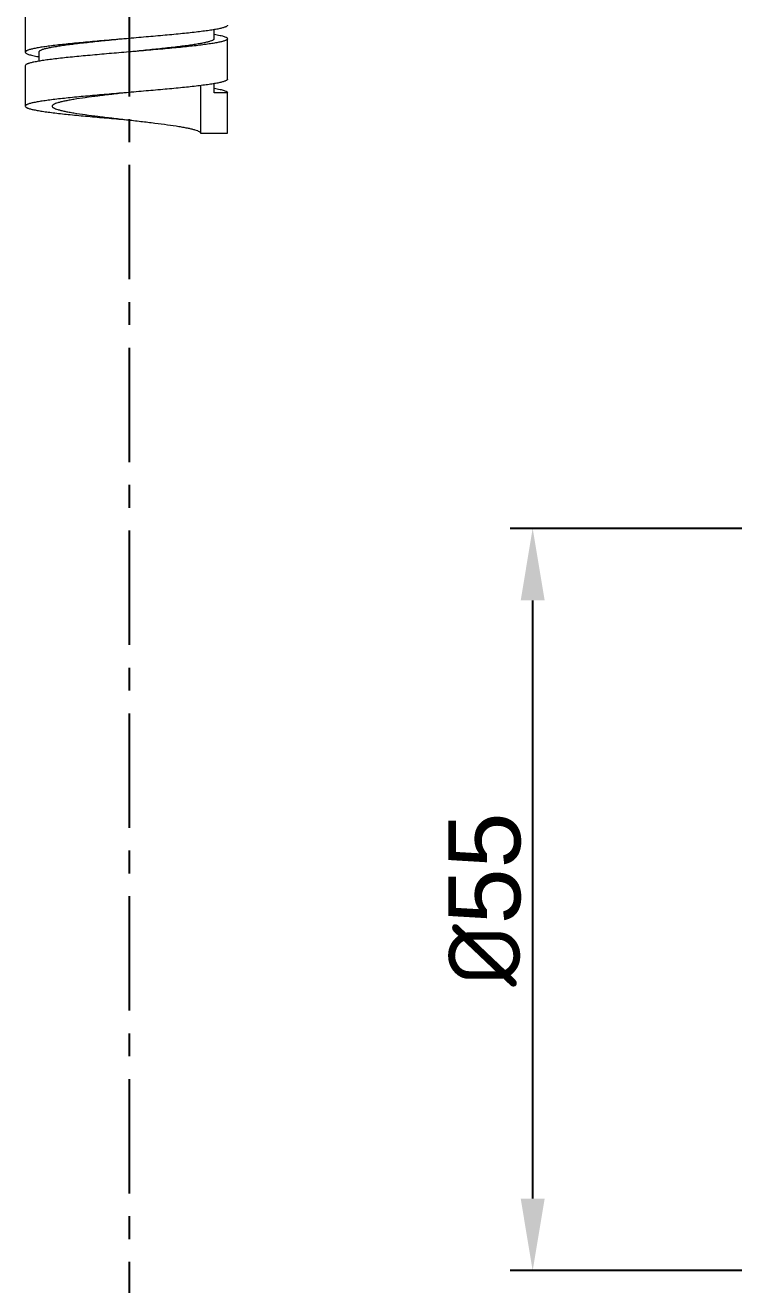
# Model space of a CAD drawing. Header units: millimetres. Extents: x 789 to 1209, y -1278 to -684.
# Drawn here: x 983.1 to 1022.5, y -1132.4 to -1062.4 of the extents above; entities that cross this region are included whole.
import ezdxf

# ---------------------------------------------------------------- set-up
doc = ezdxf.new("R2010")
doc.units = ezdxf.units.MM
doc.header["$LTSCALE"] = 0.1
doc.linetypes.add('CENTERX2', pattern=[101.6, 63.5, -12.7, 12.7, -12.7])
doc.layers.get('0').update_dxf_attribs({"lineweight": 13})
doc.layers.add('CENTER', color=1, linetype='CENTERX2')
doc.layers.add('DIM', color=3, linetype='Continuous', lineweight=9)
doc.styles.get("Standard").update_dxf_attribs({"font": 'arial.ttf'})
doc.dimstyles.new('ISO-25', dxfattribs={"dimtxt": 2.5, "dimasz": 2.5, "dimexe": 1.25, "dimexo": 0.625, "dimtad": 1, "dimlfac": 1.333333, "dimtxsty": 'Standard', "dimcen": 2.5, "dimadec": 0, "dimazin": 0, "dimtfac": 1, "dimtmove": 0, "dimatfit": 3, "dimfxl": 0, "dimarcsym": 0})

# ---------------------------------------------------------------- blocks, each defined once
blk = doc.blocks.new('*D10')
at = {"layer": 'Defpoints', "color": 0}
for p in [(1011.325, -1090.376), (1041.868, -1090.376), (1041.868, -1131.617)]:
    blk.add_point(p, dxfattribs=at)
at = {"layer": 'DIM', "color": 0, "linetype": 'ByBlock', "lineweight": -2}
for p, q in [((1041.243, -1090.376), (1010.075, -1090.376)), ((1011.325, -1127.617), (1011.325, -1094.376)), ((1041.243, -1131.617), (1010.075, -1131.617))]:
    blk.add_line(p, q, dxfattribs=at)
at = {"layer": 'DIM', "color": 0}
for points in [[(1010.659, -1094.376), (1011.992, -1094.376), (1011.325, -1090.376)], [(1010.659, -1127.617), (1011.992, -1127.617), (1011.325, -1131.617)]]:
    blk.add_solid(points, dxfattribs=at)
at = {"layer": 'DIM', "color": 0, "insert": (1008.666, -1110.997), "char_height": 4, "attachment_point": 5, "rotation": 90}
blk.add_mtext('{\\fISOCPEUR|b0|i0|c0|p34;%%C}55', dxfattribs=at)

msp = doc.modelspace()

# ---------------------------------------------------------------- linework, layer by layer
at = {"color": 7, "linetype": 'Continuous'}
for p, q in [((983.118, -1061.663), (983.118, -1063.913)), ((993.618, -1063.163), (993.618, -1062.662)), ((994.368, -1065.413), (994.368, -1063.163)), ((983.868, -1063.913), (983.868, -1064.414)), ((983.118, -1064.663), (983.118, -1066.913)), ((992.868, -1065.768), (992.868, -1068.413)), ((993.618, -1066.163), (993.618, -1065.659)), ((994.368, -1066.163), (993.618, -1066.163)), ((994.368, -1068.413), (994.368, -1066.163)), ((992.868, -1068.413), (994.368, -1068.413))]:
    msp.add_line(p, q, dxfattribs=at)
for points, knots in [([(994.368, -1062.413), (994.368, -1062.431), (994.345, -1062.46), (994.304, -1062.486), (994.256, -1062.509), (994.196, -1062.532), (994.089, -1062.566), (993.924, -1062.606), (993.688, -1062.652), (993.405, -1062.698), (993.077, -1062.744), (992.56, -1062.809), (991.828, -1062.888), (990.868, -1062.979), (989.826, -1063.071), (989.109, -1063.132), (988.743, -1063.163)], [0, 0, 0, 0, 0.009479, 0.016679, 0.025908, 0.037268, 0.050797, 0.084378, 0.126508, 0.176873, 0.235029, 0.300456, 0.450604, 0.621669, 0.807156, 1, 1, 1, 1]), ([(988.743, -1063.163), (988.377, -1063.194), (987.659, -1063.255), (986.617, -1063.347), (985.657, -1063.438), (984.925, -1063.517), (984.408, -1063.582), (984.08, -1063.629), (983.797, -1063.675), (983.562, -1063.721), (983.396, -1063.761), (983.29, -1063.794), (983.229, -1063.817), (983.181, -1063.84), (983.141, -1063.866), (983.118, -1063.895), (983.118, -1063.913)], [0, 0, 0, 0, 0.192844, 0.378332, 0.549398, 0.699546, 0.76497, 0.823129, 0.873491, 0.915623, 0.949204, 0.962735, 0.974092, 0.983319, 0.990522, 1, 1, 1, 1]), ([(988.743, -1063.163), (988.426, -1063.194), (987.804, -1063.255), (986.901, -1063.347), (986.068, -1063.438), (985.434, -1063.517), (984.986, -1063.582), (984.702, -1063.629), (984.456, -1063.675), (984.252, -1063.72), (984.091, -1063.766), (983.984, -1063.806), (983.923, -1063.84), (983.886, -1063.867), (983.868, -1063.896), (983.868, -1063.913)], [0, 0, 0, 0, 0.192224, 0.377134, 0.547704, 0.697486, 0.762794, 0.820884, 0.871248, 0.913454, 0.947218, 0.972426, 0.98191, 0.989457, 1, 1, 1, 1]), ([(993.618, -1063.163), (993.618, -1063.181), (993.599, -1063.209), (993.563, -1063.236), (993.502, -1063.27), (993.395, -1063.31), (993.234, -1063.356), (993.029, -1063.402), (992.784, -1063.448), (992.5, -1063.494), (992.051, -1063.559), (991.417, -1063.638), (990.585, -1063.729), (989.682, -1063.821), (989.06, -1063.882), (988.743, -1063.913)], [0, 0, 0, 0, 0.010546, 0.018091, 0.027572, 0.052785, 0.086543, 0.128755, 0.179114, 0.237209, 0.302513, 0.452295, 0.622866, 0.807776, 1, 1, 1, 1]), ([(994.368, -1063.163), (994.368, -1063.181), (994.345, -1063.21), (994.304, -1063.236), (994.256, -1063.259), (994.196, -1063.282), (994.089, -1063.316), (993.924, -1063.356), (993.688, -1063.402), (993.405, -1063.448), (993.077, -1063.494), (992.56, -1063.559), (991.828, -1063.638), (990.868, -1063.729), (989.826, -1063.821), (989.109, -1063.882), (988.743, -1063.913)], [0, 0, 0, 0, 0.009478, 0.016681, 0.025908, 0.037265, 0.050796, 0.084377, 0.126509, 0.176871, 0.23503, 0.300454, 0.450602, 0.621668, 0.807156, 1, 1, 1, 1]), ([(993.632, -1062.916), (993.739, -1062.934), (993.887, -1062.962), (994.07, -1063.006), (994.174, -1063.036), (994.257, -1063.067), (994.324, -1063.099), (994.368, -1063.137), (994.368, -1063.163)], [0, 0, 0, 0, 0.407865, 0.572022, 0.70905, 0.818921, 0.902282, 1, 1, 1, 1]), ([(988.743, -1063.913), (988.377, -1063.944), (987.659, -1064.005), (986.617, -1064.097), (985.657, -1064.188), (984.925, -1064.267), (984.408, -1064.332), (984.08, -1064.379), (983.797, -1064.425), (983.562, -1064.471), (983.396, -1064.511), (983.29, -1064.544), (983.229, -1064.567), (983.181, -1064.59), (983.141, -1064.616), (983.118, -1064.645), (983.118, -1064.663)], [0, 0, 0, 0, 0.192844, 0.378331, 0.549396, 0.699544, 0.764971, 0.823127, 0.873492, 0.915622, 0.949203, 0.962732, 0.974092, 0.983321, 0.990521, 1, 1, 1, 1]), ([(983.118, -1063.913), (983.118, -1063.939), (983.162, -1063.977), (983.228, -1064.009), (983.312, -1064.04), (983.416, -1064.07), (983.598, -1064.114), (983.747, -1064.142), (983.853, -1064.16)], [0, 0, 0, 0, 0.097718, 0.181079, 0.29095, 0.427978, 0.592135, 1, 1, 1, 1]), ([(994.368, -1065.413), (994.368, -1065.431), (994.345, -1065.46), (994.304, -1065.486), (994.256, -1065.509), (994.196, -1065.532), (994.089, -1065.566), (993.924, -1065.606), (993.688, -1065.652), (993.405, -1065.698), (993.077, -1065.744), (992.56, -1065.809), (991.828, -1065.888), (990.868, -1065.979), (989.826, -1066.071), (989.109, -1066.132), (988.743, -1066.163)], [0, 0, 0, 0, 0.009478, 0.016681, 0.025908, 0.037265, 0.050796, 0.084377, 0.126509, 0.176871, 0.23503, 0.300454, 0.450602, 0.621668, 0.807156, 1, 1, 1, 1]), ([(993.629, -1065.916), (993.736, -1065.934), (993.885, -1065.962), (994.069, -1066.006), (994.173, -1066.036), (994.257, -1066.067), (994.323, -1066.099), (994.368, -1066.137), (994.368, -1066.163)], [0, 0, 0, 0, 0.407939, 0.572104, 0.709144, 0.819052, 0.902384, 1, 1, 1, 1]), ([(988.743, -1066.163), (988.377, -1066.194), (987.659, -1066.255), (986.617, -1066.347), (985.657, -1066.438), (984.925, -1066.517), (984.408, -1066.582), (984.08, -1066.629), (983.797, -1066.675), (983.562, -1066.721), (983.396, -1066.761), (983.29, -1066.794), (983.229, -1066.817), (983.181, -1066.84), (983.141, -1066.866), (983.118, -1066.895), (983.118, -1066.913)], [0, 0, 0, 0, 0.192844, 0.378331, 0.549396, 0.699544, 0.764971, 0.823127, 0.873492, 0.915622, 0.949203, 0.962732, 0.974092, 0.983321, 0.990521, 1, 1, 1, 1]), ([(988.743, -1066.163), (988.475, -1066.194), (987.948, -1066.255), (987.184, -1066.347), (986.48, -1066.439), (985.943, -1066.517), (985.564, -1066.582), (985.323, -1066.629), (985.116, -1066.675), (984.943, -1066.721), (984.806, -1066.766), (984.716, -1066.806), (984.664, -1066.841), (984.633, -1066.869), (984.618, -1066.896), (984.618, -1066.913)], [0, 0, 0, 0, 0.191299, 0.375348, 0.545185, 0.69443, 0.759565, 0.81757, 0.867939, 0.910279, 0.944327, 0.970056, 0.979924, 0.987978, 1, 1, 1, 1]), ([(983.118, -1066.913), (983.118, -1066.931), (983.141, -1066.96), (983.181, -1066.986), (983.229, -1067.009), (983.29, -1067.032), (983.396, -1067.066), (983.562, -1067.106), (983.797, -1067.152), (984.08, -1067.198), (984.408, -1067.244), (984.925, -1067.309), (985.657, -1067.388), (986.617, -1067.479), (987.659, -1067.571), (988.377, -1067.632), (988.743, -1067.663)], [0, 0, 0, 0, 0.00948, 0.016681, 0.025907, 0.037266, 0.050798, 0.084376, 0.12651, 0.17687, 0.235031, 0.300454, 0.450603, 0.621668, 0.807156, 1, 1, 1, 1]), ([(984.618, -1066.913), (984.618, -1066.93), (984.633, -1066.958), (984.664, -1066.986), (984.716, -1067.02), (984.806, -1067.06), (984.943, -1067.106), (985.116, -1067.151), (985.323, -1067.198), (985.564, -1067.244), (985.943, -1067.309), (986.48, -1067.388), (987.184, -1067.479), (987.948, -1067.571), (988.475, -1067.632), (988.743, -1067.663)], [0, 0, 0, 0, 0.012022, 0.020074, 0.029944, 0.055674, 0.089721, 0.132062, 0.18243, 0.240436, 0.30557, 0.454814, 0.624652, 0.8087, 1, 1, 1, 1]), ([(988.743, -1067.663), (989.011, -1067.694), (989.537, -1067.755), (990.302, -1067.847), (991.006, -1067.939), (991.543, -1068.017), (991.922, -1068.082), (992.162, -1068.129), (992.37, -1068.175), (992.543, -1068.221), (992.68, -1068.266), (992.77, -1068.306), (992.822, -1068.341), (992.853, -1068.369), (992.868, -1068.396), (992.868, -1068.413)], [0, 0, 0, 0, 0.1913, 0.375349, 0.545187, 0.694432, 0.759565, 0.817572, 0.867939, 0.910281, 0.944327, 0.970058, 0.979928, 0.987983, 1, 1, 1, 1])]:
    msp.add_open_spline(points, degree=3, knots=knots, dxfattribs=at)
at = {"layer": 'CENTER'}
msp.add_line((988.889, -856.819), (988.889, -1177.309), dxfattribs=at)

# ---------------------------------------------------------------- dimensions: what is measured, and where the dimension line sits
at = {"layer": 'DIM'}
dim = msp.add_linear_dim(base=(1011.325, -1090.376), p1=(1041.868, -1131.617), p2=(1041.868, -1090.376), angle=90, text='{\\fISOCPEUR|b0|i0|c0|p34;%%C}<>', dimstyle='ISO-25', override={"dimtxt": 4, "dimasz": 4, "dimdec": 1, "dimlfac": 1.333333, "dimtdec": 1, "dimfxl": 1.25, "dimarcsym": 1}, dxfattribs=at)
dim.commit()
dim.dimension.update_dxf_attribs({"geometry": '*D10', "text_midpoint": (1008.666, -1110.997)})

# ---------------------------------------------------------------- leaders
at = {"layer": 'DIM', "annotation_type": 0, "has_hookline": 1, "hookline_direction": 1, "text_width": 24.488}
msp.add_leader([(1037.624, -1118.463), (1034.735, -1150.767), (1032.235, -1150.767)], dimstyle='ISO-25', dxfattribs=at)

doc.saveas('drawing.dxf')
